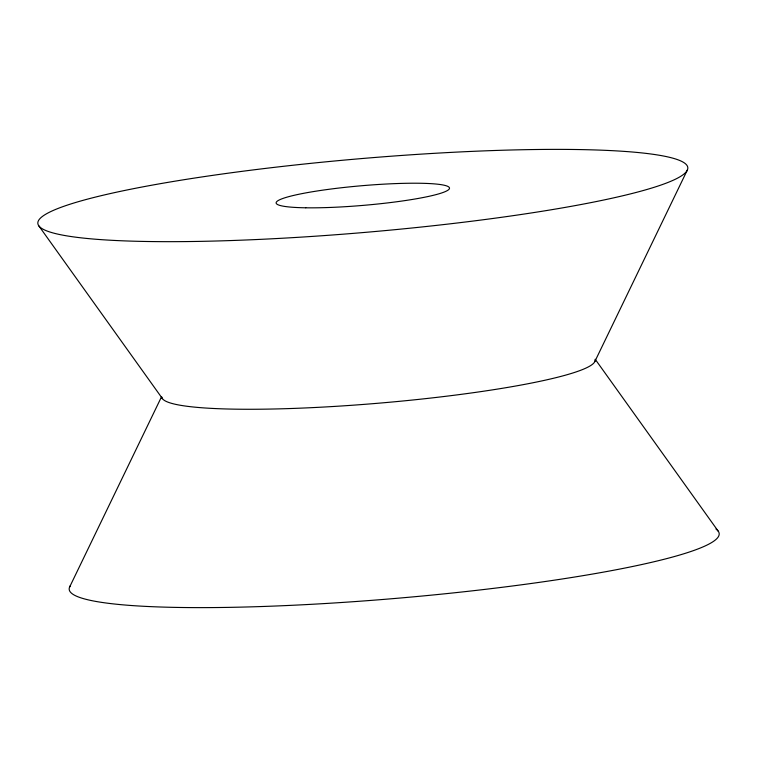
<?xml version="1.0" encoding="UTF-8"?>
<svg xmlns="http://www.w3.org/2000/svg" width="757" height="757" viewBox="0 0 757 757"><rect width="100%" height="100%" fill="white"/><g stroke="black" fill="none" stroke-linecap="round" stroke-linejoin="round"><path stroke-width="1.14" d="M69.559 587.167L161.572 396.696M594.917 361.373L687.441 169.833A326.172 36.923 -4.9 0 0 213.976 175.179A326.172 36.923 -4.9 0 0 187.026 241.568A326.172 36.923 -4.9 0 0 687.441 169.833M595.201 359.263L718.204 531.177M38.796 225.823L162.49 398.702M715.98 529.048A326.172 36.923 -4.9 0 1 402.44 597.822A326.172 36.923 -4.9 0 1 70.496 585.539M595.144 359.802A217.448 24.612 -4.9 0 1 381.736 402.932A217.448 24.612 -4.9 0 1 161.856 397.198M305.79 207.797A86.979 9.85 -4.9 0 0 447.851 190.244A86.979 9.85 -4.9 0 0 334.802 188.54A86.979 9.85 -4.9 0 0 305.79 207.797"/></g></svg>
